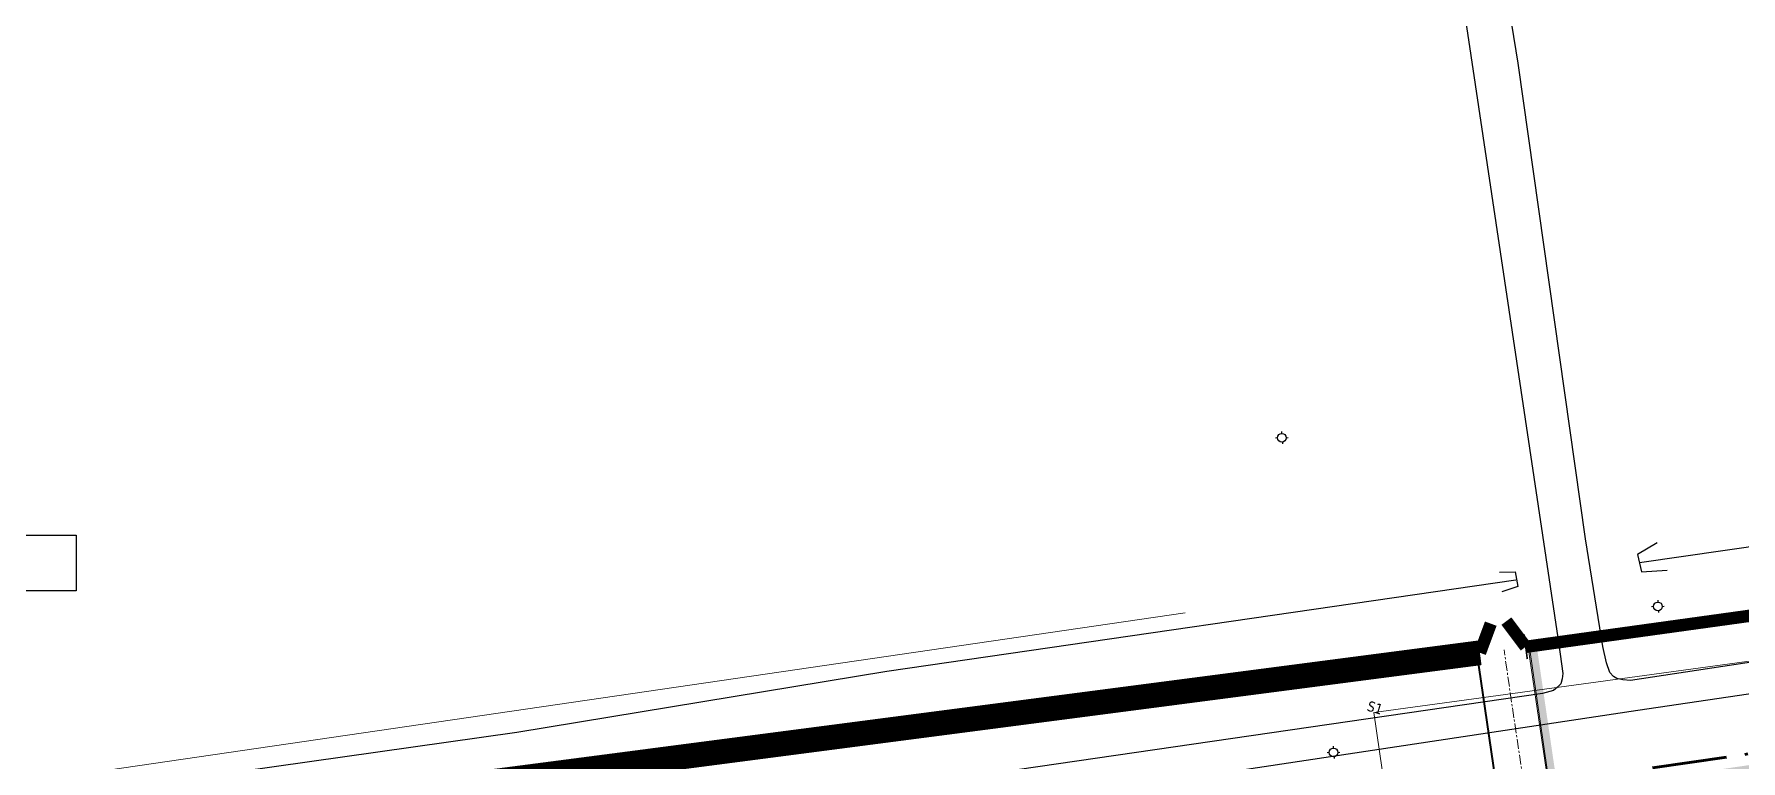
# Model space of a CAD drawing. Header units: metres. Extents: x 2 to 659295185, y -28 to 1124222152.
# Drawn here: x 657864.3 to 658139.1, y 1124561.2 to 1124678.3 of the extents above; entities that cross this region are included whole.
import ezdxf
from ezdxf.enums import TextEntityAlignment as Align

# ---------------------------------------------------------------- set-up
doc = ezdxf.new("R2010")
doc.units = ezdxf.units.M
doc.header["$MEASUREMENT"] = 0
for name, pattern in [('ACAD_ISO10W100', [18.5, 12, -3, 0.5, -3]), ('CENTER', [50.8, 31.75, -6.35, 6.35, -6.35]), ('DASHED', [0.75, 0.5, -0.25])]:
    doc.linetypes.add(name, pattern=pattern)
for name, color, linetype, lineweight in [("a''brocal", 220, 'CONTINUOUS', 15), ('area verde', 76, 'CONTINUOUS', 13), ('AT', 210, 'CONTINUOUS', 50), ('Canal Drenaje Existente', 162, 'CONTINUOUS', 20), ('Cerca concreto', 12, 'CONTINUOUS', 15), ('eje vial', 1, 'CENTER', 15), ('MANZANA URBA', 30, 'ACAD_ISO10W100', 80)]:
    doc.layers.add(name, color=color, linetype=linetype, lineweight=lineweight)
for name, color, linetype in [('CANAL', 5, 'CONTINUOUS'), ('EDIFICIO', 7, 'CONTINUOUS'), ('MANZANA', 30, 'CONTINUOUS'), ('POSTE', 2, 'CONTINUOUS'), ('PUENTE', 7, 'CONTINUOUS'), ('TEXTOS', 7, 'CONTINUOUS')]:
    doc.layers.add(name, color=color, linetype=linetype)
doc.styles.get("Standard").update_dxf_attribs({"font": 'tahoma.ttf'})

# ---------------------------------------------------------------- blocks, each defined once
blk = doc.blocks.new('POSTES')
at = {"layer": 'POSTE', "elevation": 431.35}
for points in [[(657805.97, 1127519.6), (657806.27, 1127519.61)], [(657806.94, 1127520.61), (657806.94, 1127520.31)], [(657807.07, 1127518.89), (657807.08, 1127518.59)], [(657807.68, 1127519.6), (657807.98, 1127519.61)]]:
    blk.add_lwpolyline(points, dxfattribs=at)
at = {"layer": 'POSTE', "color": 2}
blk.add_circle((657806.98, 1127519.6, 425.07), 0.7, dxfattribs=at)

msp = doc.modelspace()

# ---------------------------------------------------------------- hatches: boundary and pattern name
at = {"layer": 'area verde'}
h = msp.add_hatch(color=256, dxfattribs=at)
h.dxf.hatch_style = 1
edge = h.paths.add_edge_path()
edge.add_line((658573.1194, 1124622.5907), (658572.9452, 1124623.782))
edge.add_arc((658571.6231, 1124631.7231), 8.0505, 279.145068, 279.452827, ccw=False)
edge.add_line((658572.9026, 1124623.775), (658114.335, 1124556.7268))
edge.add_arc((658113.6073, 1124561.3269), 4.6573, 195.354732, 278.98856, ccw=False)
edge.add_line((658109.1163, 1124560.0937), (658106.2504, 1124579.6893))
edge.add_line((658106.2504, 1124579.6893), (658105.0631, 1124579.5157))
edge.add_line((658105.0631, 1124579.5157), (658107.939, 1124559.8512))
edge.add_arc((658113.6073, 1124561.3269), 5.8573, 194.592109, 278.91598)
edge.add_line((658114.5151, 1124555.5404), (658573.0467, 1124622.5833))
edge.add_arc((658572.2018, 1124631.2355), 8.6933, 275.57699, 276.058683)

# ---------------------------------------------------------------- linework, layer by layer
at = {"layer": "a''brocal", "elevation": 433.2399, "flags": 128}
for points in [[(658104.8652, 1124579.4866), (658107.7427, 1124559.8114, 0.38596028), (658114.5451, 1124555.3425), (658580.3959, 1124623.4576)], [(658105.0631, 1124579.5155), (658107.939, 1124559.8511, 0.3854863), (658114.5151, 1124555.5402), (658580.3688, 1124623.6557)]]:
    msp.add_lwpolyline(points, format="xyb", dxfattribs=at)
at = {"layer": "a''brocal", "linetype": 'Continuous', "ltscale": 0.4, "elevation": 433.2399, "flags": 128}
for points in [[(658096.7246, 1124578.483), (658128.7097, 1124359.7152, -0.42197423), (658123.4837, 1124352.8894), (658119.181, 1124352.3761), (658057.7107, 1124343.2085), (658042.2003, 1124340.7553), (657989.8031, 1124331.9417), (657908.4392, 1124318.8237), (657870.0292, 1124312.3961, -0.40697261), (657860.0623, 1124320.0542)], [(658096.5267, 1124578.4541), (658128.5118, 1124359.6862, -0.42197423), (658123.46, 1124353.088), (658119.1544, 1124352.5743), (658057.6803, 1124343.4062), (658042.1681, 1124340.9527), (657989.7706, 1124332.1391), (657908.4068, 1124319.0211), (657870.0009, 1124312.5942, -0.40682304), (657860.2602, 1124320.0829)]]:
    msp.add_lwpolyline(points, format="xyb", dxfattribs=at)
at = {"layer": 'AT', "lineweight": 0}
msp.add_lwpolyline([(658080, 1124569), (658577, 1124637), (658591, 1124653), (658624, 1124658), (658628, 1124625), (658597, 1124395), (658115, 1124328), (658080, 1124569)], dxfattribs=at)
at = {"layer": 'CANAL'}
for points, elevation in [([(658122.786, 1124593.1717), (658198.451, 1124604.0895), (658258.856, 1124613.5435), (658293.8615, 1124618.9605)], 432.6931), ([(657847.188, 1124552.4335), (657942.028, 1124565.8365), (658001.592, 1124575.6865), (658102.877, 1124590.3925)], 431.9509)]:
    msp.add_lwpolyline(points, dxfattribs=dict(at, elevation=elevation))
at = {"layer": 'Canal Drenaje Existente', "color": 5, "elevation": 433.2399, "flags": 128}
msp.add_lwpolyline([(658049.6648, 1124585.0583), (657871.4018, 1124559.0383), (657847.2528, 1124554.5743)], dxfattribs=at)
at = {"layer": 'Cerca concreto', "color": 12, "linetype": 'DASHED', "ltscale": 5, "elevation": 433.2399, "flags": 128}
for points in [[(658104.3449, 1124579.5871, 4, 4, 0), (658104.5986, 1124579.6202, 2, 2, 0), (658581.5127, 1124645.7471, 2, 2, 0), (658595.3511, 1124661.6837, 2, 2, 0)], [(657847.3502, 1124546.0378, 4, 4, 0), (658097.1055, 1124578.642, 2, 2, 0)]]:
    msp.add_lwpolyline(points, format="xyseb", dxfattribs=at)
at = {"layer": 'Cerca concreto', "color": 12, "linetype": 'DASHED', "ltscale": 5, "const_width": 2, "elevation": 433.2399, "flags": 128}
for points in [[(658097.1055, 1124578.642), (658098.8526, 1124583.3377)], [(658104.4718, 1124579.6037), (658101.3629, 1124583.7477)]]:
    msp.add_lwpolyline(points, dxfattribs=at)
at = {"layer": 'EDIFICIO', "elevation": 6.7694}
msp.add_lwpolyline([(657856.0729, 1124597.6194), (657871.0729, 1124597.6194), (657871.0729, 1124588.6194), (657856.0729, 1124588.6194)], dxfattribs=at)
at = {"layer": 'eje vial', "ltscale": 0.05, "elevation": 433.2399, "flags": 128}
msp.add_lwpolyline([(658134.9123, 1124347.0138), (658100.9807, 1124579.0949)], dxfattribs=at)
at = {"layer": 'MANZANA', "lineweight": -2}
for p, q in [((658083.4805, 1124756.1491), (658109.793, 1124579.965)), ((658103.2376, 1124673.6159), (658090.0525, 1124756.839)), ((658114.0974, 1124597.0215), (658103.2376, 1124673.6159)), ((658116.9174, 1124579.6651), (658114.0974, 1124597.0215)), ((658169.1714, 1124581.4447), (658121.3207, 1124574.1562)), ((658122.5494, 1124569.4071), (658216.9395, 1124583.4343)), ((658109.793, 1124579.965), (658110.4692, 1124575.3259)), ((658117.4782, 1124577.0156), (658116.9174, 1124579.6651)), ((658118.0306, 1124575.4659), (658117.4782, 1124577.0156)), ((658109.6034, 1124573.1064), (658108.952, 1124572.5565)), ((658110.1476, 1124573.6663), (658109.6034, 1124573.1064)), ((658110.362, 1124574.4361), (658110.1476, 1124573.6663)), ((658110.4692, 1124575.3259), (658110.362, 1124574.4361)), ((658118.5831, 1124574.8061), (658118.0306, 1124575.4659)), ((658119.1273, 1124574.4761), (658118.5831, 1124574.8061)), ((658120.1168, 1124574.2662), (658119.1273, 1124574.4761)), ((658121.3207, 1124574.1562), (658120.1168, 1124574.2662)), ((658107.1956, 1124572.1066), (657864.6523, 1124536.8538)), ((658108.952, 1124572.5565), (658107.1956, 1124572.1066)), ((658051.7011, 1124558.6993), (658122.5494, 1124569.4071))]:
    msp.add_line(p, q, dxfattribs=at)
at = {"layer": 'MANZANA URBA', "elevation": 436.4384}
msp.add_lwpolyline([(658556.3505, 1124637.225), (658557.8106, 1124623.3875), (658113.7901, 1124558.4755), (658113.4514, 1124558.4739), (658113.2774, 1124558.4887), (658113.1366, 1124558.5087), (658112.9646, 1124558.5428), (658112.7394, 1124558.6046), (658099.3434, 1124559.187), (658128.5118, 1124359.6862), (658128.5505, 1124359.3555), (658128.5666, 1124359.1164), (658128.5726, 1124358.8976), (658128.5691, 1124358.64), (658128.5279, 1124358.1266), (658128.4674, 1124357.7464), (658128.2839, 1124357.0394), (658128.0993, 1124356.5518), (658127.8729, 1124356.0851), (658127.6177, 1124355.6586), (658127.331, 1124355.2607), (658127.09, 1124354.973)], dxfattribs=at)
at = {"layer": 'PUENTE'}
for points, elevation in [([(658125.627, 1124596.3415), (658122.484, 1124594.4875), (658123.133, 1124591.6595), (658127.231, 1124591.9537)], 433.8258), ([(658100.264, 1124591.6105), (658102.775, 1124591.6985), (658103.195, 1124589.3415), (658100.6382, 1124588.4361)], 433.4059)]:
    msp.add_lwpolyline(points, dxfattribs=dict(at, elevation=elevation))

# ---------------------------------------------------------------- block references
at = {"layer": 'POSTE'}
for p in [(258.2235, -2906.3065, 8.4479), (318.7821, -2933.4811, 8.4479), (266.5514, -2957.0028, 8.4479)]:
    msp.add_blockref('POSTES', p, dxfattribs=at)

# ---------------------------------------------------------------- texts
at = {"layer": 'TEXTOS', "color": 0}
msp.add_text('S1', height=1.6453, rotation=342.961272, dxfattribs=at).set_placement((658080.222, 1124569.7965), align=Align.MIDDLE)

doc.saveas('drawing.dxf')
